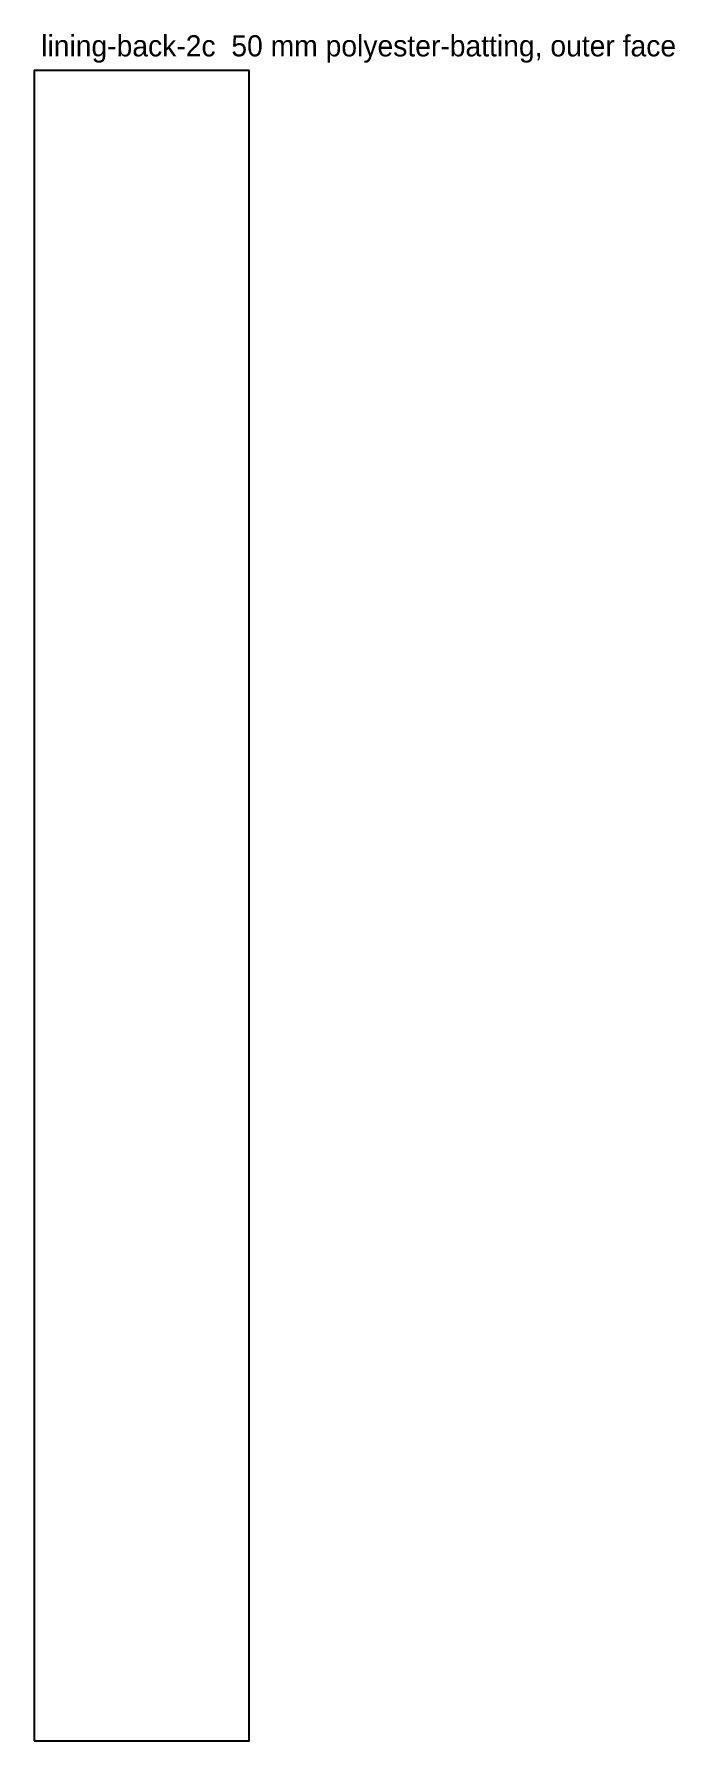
# Model space of a CAD drawing. Header units: millimetres. Extents: x 0 to 182, y 0 to 484.
import ezdxf

# ---------------------------------------------------------------- set-up
doc = ezdxf.new("R2010")
doc.units = ezdxf.units.MM
doc.layers.add('CUT_OUTSIDE', color=1, linetype='Continuous')
doc.layers.add('NOTES', color=7, linetype='Continuous')

msp = doc.modelspace()

# ---------------------------------------------------------------- linework, layer by layer
at = {"layer": 'CUT_OUTSIDE'}
msp.add_lwpolyline([(0, 0), (61, 0), (61, 474), (0, 474), (0, 0)], close=True, dxfattribs=at)

# ---------------------------------------------------------------- texts
at = {"layer": 'NOTES'}
msp.add_text('lining-back-2c  50 mm polyester-batting, outer face', height=6, dxfattribs=at).set_placement((2, 478))

doc.saveas('drawing.dxf')
